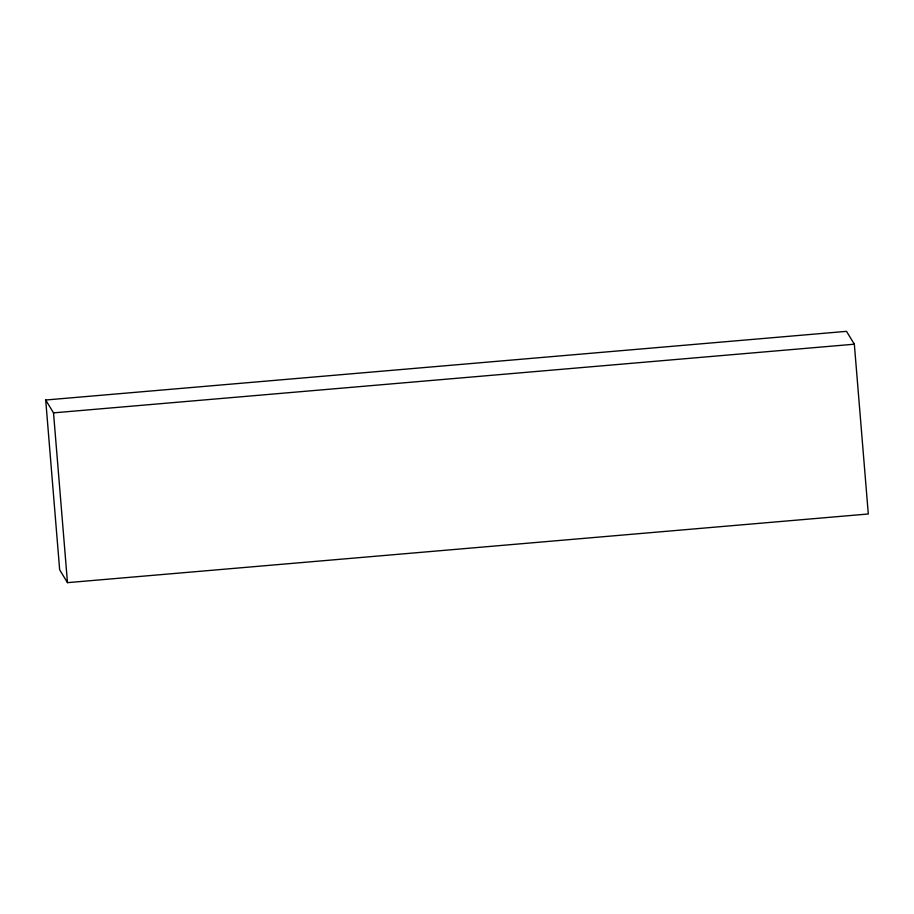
<?xml version="1.0" encoding="UTF-8"?>
<svg xmlns="http://www.w3.org/2000/svg" width="914" height="914" viewBox="0 0 914 914"><rect width="100%" height="100%" fill="white"/><g stroke="black" fill="none" stroke-linecap="round" stroke-linejoin="round"><path stroke-width="1.37" d="M45.7 400.012L846.524 331.348L854.339 344.201L868.3 513.988L67.476 582.652L59.661 569.799L45.7 400.012L53.515 412.865L67.476 582.652M53.515 412.865L854.339 344.201"/></g></svg>
